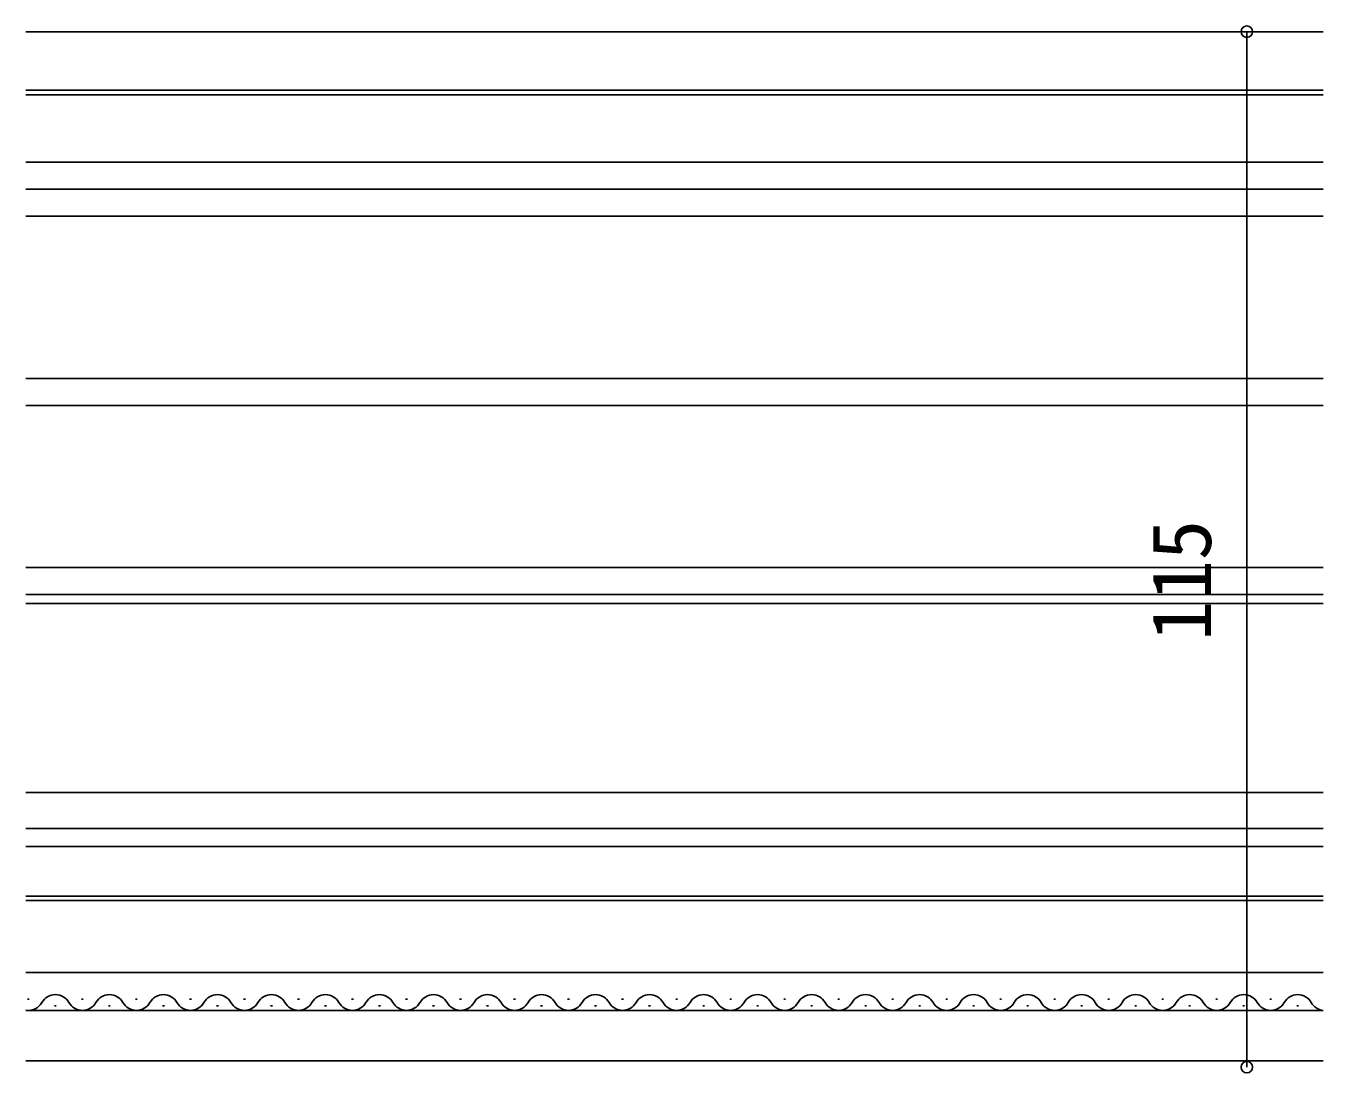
# Model space of a CAD drawing. Units: millimetres, scale not verified. Extents: x -525 to 525, y -783 to 778.
# Drawn here: x 163.1 to 307.2, y -313.8 to -198 of the extents above; entities that cross this region are included whole.
import ezdxf
from ezdxf.enums import TextEntityAlignment as Align

# ---------------------------------------------------------------- set-up
doc = ezdxf.new("R2010")
doc.units = ezdxf.units.MM
doc.header["$LTSCALE"] = 4
doc.layers.add('0-3_YKK_12', color=2, linetype='Continuous')
doc.layers.add('0-6_YKK_D', color=6, linetype='Continuous')
doc.styles.add('ＭＳ ゴシック', font='')
doc.styles.get('ＭＳ ゴシック').set_extended_font_data('MS Gothic')

msp = doc.modelspace()

# ---------------------------------------------------------------- linework, layer by layer
at = {"layer": '0-3_YKK_12'}
for p, q in [((307.214, -198.685), (163.128, -198.685)), ((307.214, -205.185), (163.128, -205.185)), ((307.214, -205.681), (163.128, -205.681)), ((307.214, -213.181), (163.128, -213.181)), ((307.214, -216.185), (163.128, -216.185)), ((307.214, -219.185), (163.128, -219.185)), ((307.214, -237.185), (163.128, -237.185)), ((307.214, -240.185), (163.128, -240.185)), ((307.214, -258.185), (163.128, -258.185)), ((307.214, -261.181), (163.128, -261.185)), ((307.214, -262.185), (163.128, -262.185)), ((307.214, -283.185), (163.128, -283.185)), ((307.214, -287.185), (163.128, -287.185)), ((307.214, -289.185), (163.128, -289.185)), ((307.214, -294.685), (163.128, -294.685)), ((307.214, -295.185), (163.128, -295.185)), ((307.214, -303.185), (163.128, -303.185)), ((163.301, -306.125), (163.501, -306.125)), ((166.301, -306.885), (166.501, -306.885)), ((169.301, -306.125), (169.501, -306.125)), ((172.301, -306.885), (172.501, -306.885)), ((175.301, -306.125), (175.501, -306.125)), ((178.301, -306.885), (178.501, -306.885)), ((181.301, -306.125), (181.501, -306.125)), ((184.301, -306.885), (184.501, -306.885)), ((187.301, -306.125), (187.501, -306.125)), ((190.301, -306.885), (190.501, -306.885)), ((193.301, -306.125), (193.501, -306.125)), ((196.301, -306.885), (196.501, -306.885)), ((199.301, -306.125), (199.501, -306.125)), ((202.301, -306.885), (202.501, -306.885)), ((205.301, -306.125), (205.501, -306.125)), ((208.301, -306.885), (208.501, -306.885)), ((211.301, -306.125), (211.501, -306.125)), ((214.301, -306.885), (214.501, -306.885)), ((217.301, -306.125), (217.501, -306.125)), ((220.301, -306.885), (220.501, -306.885)), ((223.301, -306.125), (223.501, -306.125)), ((226.301, -306.885), (226.501, -306.885)), ((229.301, -306.125), (229.501, -306.125)), ((232.301, -306.885), (232.501, -306.885)), ((235.301, -306.125), (235.501, -306.125)), ((238.301, -306.885), (238.501, -306.885)), ((241.301, -306.125), (241.501, -306.125)), ((244.301, -306.885), (244.501, -306.885)), ((247.301, -306.125), (247.501, -306.125)), ((250.301, -306.885), (250.501, -306.885)), ((253.301, -306.125), (253.501, -306.125)), ((256.301, -306.885), (256.501, -306.885)), ((259.301, -306.125), (259.501, -306.125)), ((262.301, -306.885), (262.501, -306.885)), ((265.301, -306.125), (265.501, -306.125)), ((268.301, -306.885), (268.501, -306.885)), ((271.301, -306.125), (271.501, -306.125)), ((274.301, -306.885), (274.501, -306.885)), ((277.301, -306.125), (277.501, -306.125)), ((280.301, -306.885), (280.501, -306.885)), ((283.301, -306.125), (283.501, -306.125)), ((286.301, -306.885), (286.501, -306.885)), ((289.301, -306.125), (289.501, -306.125)), ((292.301, -306.885), (292.501, -306.885)), ((295.301, -306.125), (295.501, -306.125)), ((298.301, -306.885), (298.501, -306.885)), ((301.301, -306.125), (301.501, -306.125)), ((304.301, -306.885), (304.501, -306.885)), ((307.214, -307.385), (163.128, -307.385)), ((163.128, -312.985), (307.214, -312.985))]:
    msp.add_line(p, q, dxfattribs=at)
for centre, start, end in [((163.401, -305.667), 260.85823, 330.79746), ((166.401, -307.343), 29.20254, 150.79746), ((169.401, -305.667), 209.20254, 330.79746), ((172.401, -307.343), 29.20254, 150.79746), ((175.401, -305.667), 209.20254, 330.79746), ((178.401, -307.343), 29.20254, 150.79746), ((181.401, -305.667), 209.20254, 330.79746), ((184.401, -307.343), 29.20254, 150.79746), ((187.401, -305.667), 209.20254, 330.79746), ((190.401, -307.343), 29.20254, 150.79746), ((193.401, -305.667), 209.20254, 330.79746), ((196.401, -307.343), 29.20254, 150.79746), ((199.401, -305.667), 209.20254, 330.79746), ((202.401, -307.343), 29.20254, 150.79746), ((205.401, -305.667), 209.20254, 330.79746), ((208.401, -307.343), 29.20254, 150.79746), ((211.401, -305.667), 209.20254, 330.79746), ((214.401, -307.343), 29.20254, 150.79746), ((217.401, -305.667), 209.20254, 330.79746), ((220.401, -307.343), 29.20254, 150.79746), ((223.401, -305.667), 209.20254, 330.79746), ((226.401, -307.343), 29.20254, 150.79746), ((229.401, -305.667), 209.20254, 330.79746), ((232.401, -307.343), 29.20254, 150.79746), ((235.401, -305.667), 209.20254, 330.79746), ((238.401, -307.343), 29.20254, 150.79746), ((241.401, -305.667), 209.20254, 330.79746), ((244.401, -307.343), 29.20254, 150.79746), ((247.401, -305.667), 209.20254, 330.79746), ((250.401, -307.343), 29.20254, 150.79746), ((253.401, -305.667), 209.20254, 330.79746), ((256.401, -307.343), 29.20254, 150.79746), ((259.401, -305.667), 209.20254, 330.79746), ((262.401, -307.343), 29.20254, 150.79746), ((265.401, -305.667), 209.20254, 330.79746), ((268.401, -307.343), 29.20254, 150.79746), ((271.401, -305.667), 209.20254, 330.79746), ((274.401, -307.343), 29.20254, 150.79746), ((277.401, -305.667), 209.20254, 330.79746), ((280.401, -307.343), 29.20254, 150.79746), ((283.401, -305.667), 209.20254, 330.79746), ((286.401, -307.343), 29.20254, 150.79746), ((289.401, -305.667), 209.20254, 330.79746), ((292.401, -307.343), 29.20254, 150.79746), ((295.401, -305.667), 209.20254, 330.79746), ((298.401, -307.343), 29.20254, 150.79746), ((301.401, -305.667), 209.20254, 330.79746), ((304.401, -307.343), 29.20254, 150.79746), ((307.401, -305.667), 209.20254, 263.74574)]:
    msp.add_arc(centre, 1.718, start, end, dxfattribs=at)
at = {"layer": '0-6_YKK_D'}
msp.add_line((298.746, -198.685), (298.746, -313.685), dxfattribs=at)
for centre in [(298.746, -198.685), (298.746, -313.685)]:
    msp.add_circle(centre, 0.637, dxfattribs=at)

# ---------------------------------------------------------------- texts
at = {"layer": '0-6_YKK_D', "style": 'ＭＳ ゴシック'}
msp.add_text('115', height=6.598, rotation=90, dxfattribs=at).set_placement((296.746, -266.361), align=Align.BOTTOM_LEFT)

doc.saveas('drawing.dxf')
